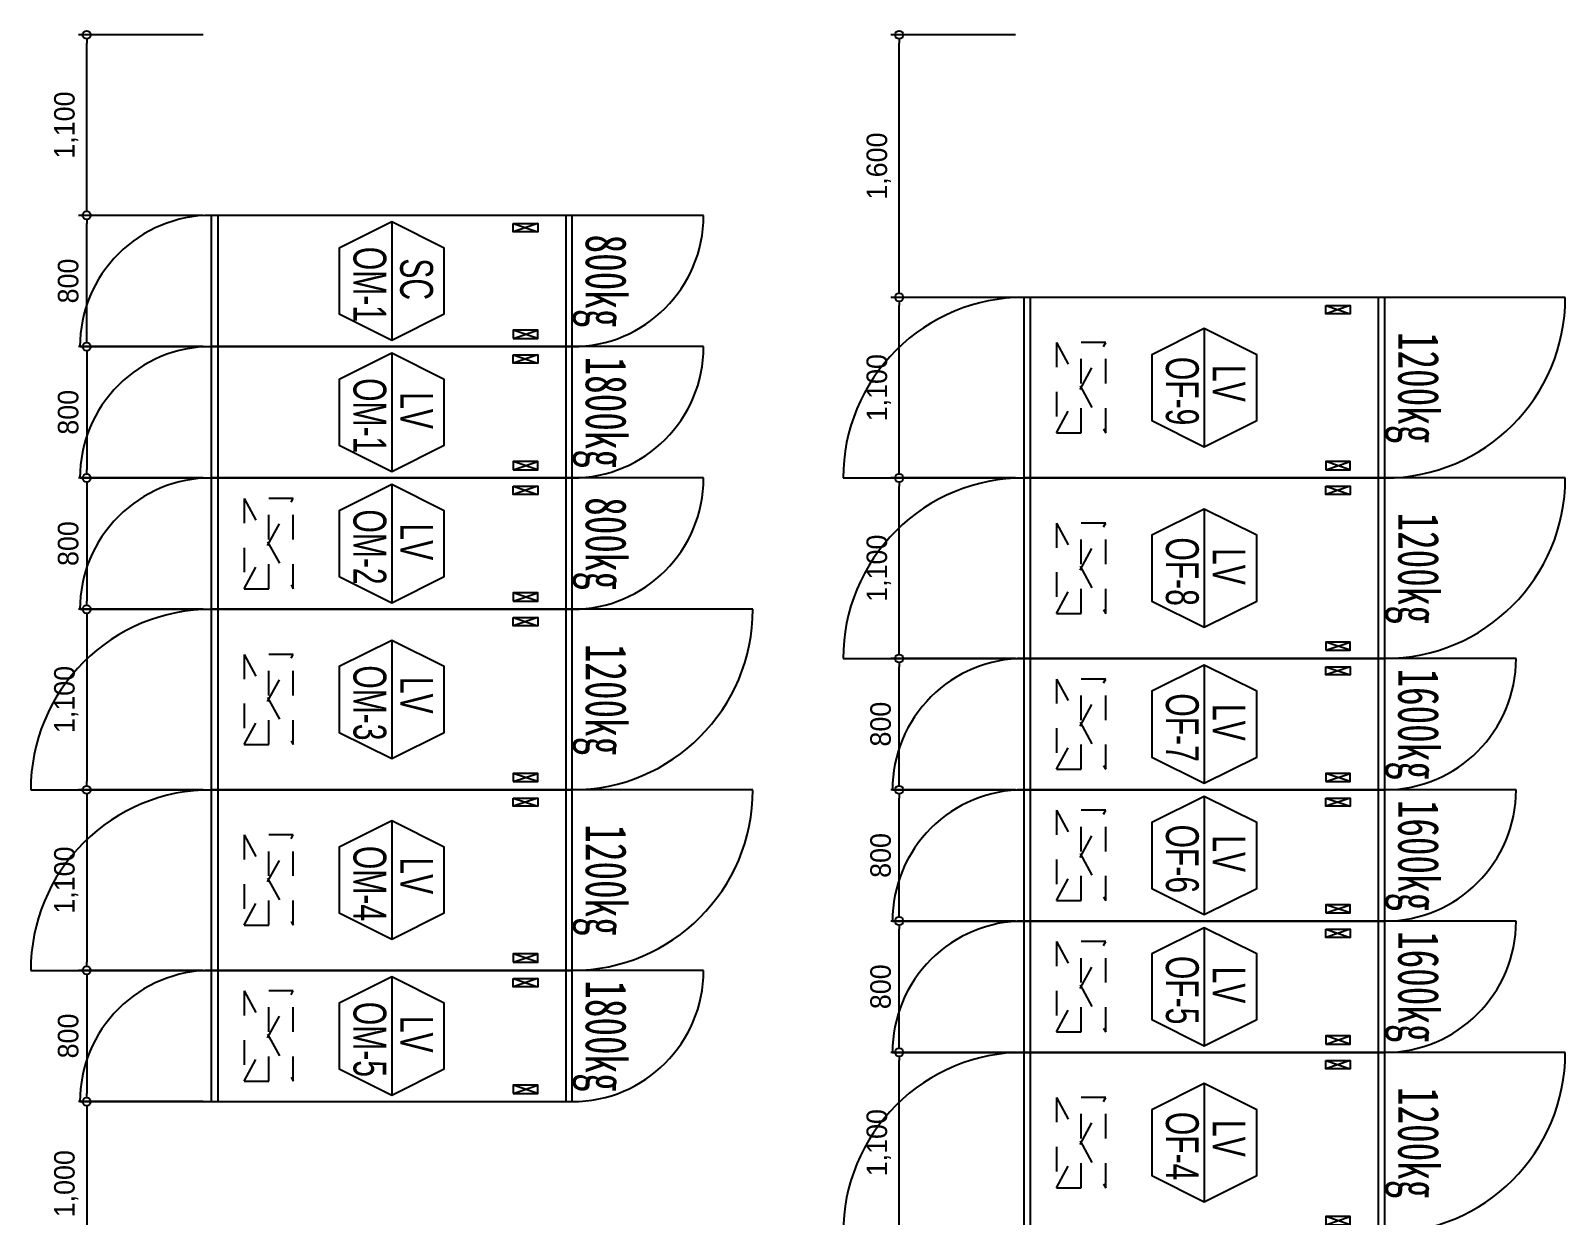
# Model space of a CAD drawing. Header units: millimetres. Extents: x 89978 to 501025, y -351975 to 837171.
# Drawn here: x 283550 to 292900, y -314343 to -307125 of the extents above; entities that cross this region are included whole.
import ezdxf
from ezdxf.enums import TextEntityAlignment as Align

# ---------------------------------------------------------------- set-up
doc = ezdxf.new("R2010")
doc.units = ezdxf.units.MM
doc.header["$LTSCALE"] = 150
doc.linetypes.add('D1', pattern=[3, 1, -1, 1])
doc.layers.get('Defpoints').update_dxf_attribs({"color": 150})
for name, color, linetype in [('------00 Switch Gear', 3, 'Continuous'), ('------00 Switch Gear_Number', 1, 'Continuous'), ('-----36 Dimension', 1, 'Continuous'), ('20251030_전기하중검토', 241, 'Continuous')]:
    doc.layers.add(name, color=color, linetype=linetype)
doc.layers.add('NOPLOT', color=191, linetype='Continuous', plot=False)
doc.styles.add('dd', font='')
doc.styles.add('ELEC', font='')
doc.styles.add('Gtx', font='')
doc.styles.get('dd').set_extended_font_data('DotumChe')
doc.styles.get('ELEC').set_extended_font_data('Dotum')
doc.styles.get('Gtx').set_extended_font_data('Dotum')
doc.dimstyles.new('ELEC', dxfattribs={"dimscale": 100, "dimtxt": 2, "dimasz": 1, "dimexe": 2, "dimexo": 1, "dimgap": 1, "dimtad": 1, "dimdec": 0, "dimrnd": 0.25, "dimzin": 9, "dimdsep": 32, "dimlunit": 6, "dimtxsty": 'ELEC', "dimblk": 'Z_DOT', "dimcen": 3, "dimclrd": 7, "dimclre": 7, "dimclrt": 3, "dimadec": 0, "dimazin": 0, "dimtfac": 1, "dimtdec": 0, "dimtix": 1, "dimtmove": 2, "dimatfit": 1, "dimfxl": 1, "dimarcsym": 0})

# ---------------------------------------------------------------- blocks, each defined once
blk = doc.blocks.new('800x2200')
at = {"layer": '------00 Switch Gear'}
for p, q in [((-2160, 0), (-2160, 800)), ((-1990, 750), (-1840, 700)), ((-1840, 750), (-1990, 700)), ((800, 800), (-42, 800)), ((-40, 0), (-40, 800)), ((-1990, 50), (-1840, 100)), ((-1840, 50), (-1990, 100)), ((-3000, 0), (-2158, 0))]:
    blk.add_line(p, q, dxfattribs=at)
for points in [[(0, 0), (0, 800), (-2200, 800), (-2200, 0)], [(-1840, 750), (-1990, 750), (-1990, 700), (-1840, 700)], [(-1840, 50), (-1990, 50), (-1990, 100), (-1840, 100)]]:
    blk.add_lwpolyline(points, close=True, dxfattribs=at)
for centre, start, end in [((-2200, 0), 90, 180), ((0, 800), 270, 0)]:
    blk.add_arc(centre, 800, start, end, dxfattribs=at)
blk = doc.blocks.new('1100x2200')
at = {"layer": '------00 Switch Gear'}
for p, q in [((-2160, 0), (-2160, 1100)), ((-1990, 1050), (-1840, 1000)), ((-1840, 1050), (-1990, 1000)), ((1100, 1100), (-42, 1100)), ((-40, 0), (-40, 1100)), ((-1990, 50), (-1840, 100)), ((-1840, 50), (-1990, 100)), ((-3300, 0), (-2158, 0))]:
    blk.add_line(p, q, dxfattribs=at)
at = {"layer": '------00 Switch Gear', "elevation": 0}
for points in [[(0, 0), (0, 1100), (-2200, 1100), (-2200, 0)], [(-1840, 1050), (-1990, 1050), (-1990, 1000), (-1840, 1000)], [(-1840, 50), (-1990, 50), (-1990, 100), (-1840, 100)]]:
    blk.add_lwpolyline(points, close=True, dxfattribs=at)
at = {"layer": '------00 Switch Gear'}
for centre, start, end in [((-2200, 0), 90, 180), ((0, 1100), 270, 0)]:
    blk.add_arc(centre, 1100, start, end, dxfattribs=at)
blk = doc.blocks.new('_DOTBLANK')
at = {"color": 0, "linetype": 'ByBlock'}
blk.add_line((-0.5, 0), (-1, 0), dxfattribs=at)
blk.add_circle((0, 0), 0.5, dxfattribs=at)
blk = doc.blocks.new('*D1471')
at = {"layer": '-----36 Dimension', "color": 0, "lineweight": -2, "transparency": 16777216}
for p, q in [((284600, -308250), (283841.4, -308250)), ((283891.4, -309000), (283891.4, -308300)), ((284600, -309050), (283841.4, -309050))]:
    blk.add_line(p, q, dxfattribs=at)
at = {"layer": 'Defpoints', "color": 0, "transparency": 16777216}
for p in [(283891.4, -308250), (284650, -308250, 0), (284650, -309050, 0)]:
    blk.add_point(p, dxfattribs=at)
at = {"layer": '-----36 Dimension', "color": 0, "lineweight": -2, "transparency": 16777216, "xscale": 50, "yscale": 50, "zscale": 50}
for p, rotation in [((283891.4, -308250), 90), ((283891.4, -309050), 270)]:
    blk.add_blockref('_DOTBLANK', p, dxfattribs=dict(at, rotation=rotation))
at = {"layer": '-----36 Dimension', "color": 0, "transparency": 16777216, "insert": (283778.8, -308650), "char_height": 125, "attachment_point": 5, "rotation": 90, "style": 'Gtx'}
blk.add_mtext('800', dxfattribs=at)
blk = doc.blocks.new('Z_DOT')
for p, q in [((0, -2), (0, 2)), ((-2, 0), (2, 0))]:
    blk.add_line(p, q)
for radius in [2.5, 1.25]:
    blk.add_circle((0, 0), radius)
blk = doc.blocks.new('*D1599')
at = {"layer": '-----36 Dimension', "color": 0, "lineweight": -2, "transparency": 16777216}
for p, q in [((284600, -309050), (283841.4, -309050)), ((283891.4, -309100), (283891.4, -309800)), ((284600, -309850), (283841.4, -309850))]:
    blk.add_line(p, q, dxfattribs=at)
at = {"layer": 'Defpoints', "color": 0, "transparency": 16777216}
for p in [(284650, -309050), (283891.4, -309850), (284650, -309850)]:
    blk.add_point(p, dxfattribs=at)
at = {"layer": '-----36 Dimension', "color": 0, "lineweight": -2, "transparency": 16777216, "xscale": 50, "yscale": 50, "zscale": 50}
for p, rotation in [((283891.4, -309050), 90), ((283891.4, -309850), 270)]:
    blk.add_blockref('_DOTBLANK', p, dxfattribs=dict(at, rotation=rotation))
at = {"layer": '-----36 Dimension', "color": 0, "transparency": 16777216, "insert": (283778.8, -309450), "char_height": 125, "attachment_point": 5, "rotation": 90, "style": 'Gtx'}
blk.add_mtext('800', dxfattribs=at)
blk = doc.blocks.new('*D1600')
at = {"layer": '-----36 Dimension', "color": 0, "lineweight": -2, "transparency": 16777216}
for p, q in [((284600, -309850), (283841.4, -309850)), ((283891.4, -309900), (283891.4, -310600)), ((284600, -310650), (283841.4, -310650))]:
    blk.add_line(p, q, dxfattribs=at)
at = {"layer": 'Defpoints', "color": 0, "transparency": 16777216}
for p in [(284650, -309850), (283891.4, -310650), (284650, -310650)]:
    blk.add_point(p, dxfattribs=at)
at = {"layer": '-----36 Dimension', "color": 0, "lineweight": -2, "transparency": 16777216, "xscale": 50, "yscale": 50, "zscale": 50}
for p, rotation in [((283891.4, -309850), 90), ((283891.4, -310650), 270)]:
    blk.add_blockref('_DOTBLANK', p, dxfattribs=dict(at, rotation=rotation))
at = {"layer": '-----36 Dimension', "color": 0, "transparency": 16777216, "insert": (283778.8, -310250), "char_height": 125, "attachment_point": 5, "rotation": 90, "style": 'Gtx'}
blk.add_mtext('800', dxfattribs=at)
blk = doc.blocks.new('*D1601')
at = {"layer": '-----36 Dimension', "color": 0, "lineweight": -2, "transparency": 16777216}
for p, q in [((284600, -310650), (283841.4, -310650)), ((283891.4, -310700), (283891.4, -311700)), ((284600, -311750), (283841.4, -311750))]:
    blk.add_line(p, q, dxfattribs=at)
at = {"layer": 'Defpoints', "color": 0, "transparency": 16777216}
for p in [(284650, -310650), (283891.4, -311750), (284650, -311750)]:
    blk.add_point(p, dxfattribs=at)
at = {"layer": '-----36 Dimension', "color": 0, "lineweight": -2, "transparency": 16777216, "xscale": 50, "yscale": 50, "zscale": 50}
for p, rotation in [((283891.4, -310650), 90), ((283891.4, -311750), 270)]:
    blk.add_blockref('_DOTBLANK', p, dxfattribs=dict(at, rotation=rotation))
at = {"layer": '-----36 Dimension', "color": 0, "transparency": 16777216, "insert": (283766.8, -311200), "char_height": 125, "attachment_point": 5, "rotation": 90, "style": 'Gtx'}
blk.add_mtext('1,100', dxfattribs=at)
blk = doc.blocks.new('*D1472')
at = {"layer": '-----36 Dimension', "color": 0, "lineweight": -2, "transparency": 16777216}
for p, q in [((284600, -311750), (283841.4, -311750)), ((283891.4, -311800), (283891.4, -312800)), ((284600, -312850), (283841.4, -312850))]:
    blk.add_line(p, q, dxfattribs=at)
at = {"layer": 'Defpoints', "color": 0, "transparency": 16777216}
for p in [(284650, -311750), (283891.4, -312850), (284650, -312850)]:
    blk.add_point(p, dxfattribs=at)
at = {"layer": '-----36 Dimension', "color": 0, "lineweight": -2, "transparency": 16777216, "xscale": 50, "yscale": 50, "zscale": 50}
for p, rotation in [((283891.4, -311750), 90), ((283891.4, -312850), 270)]:
    blk.add_blockref('_DOTBLANK', p, dxfattribs=dict(at, rotation=rotation))
at = {"layer": '-----36 Dimension', "color": 0, "transparency": 16777216, "insert": (283766.8, -312300), "char_height": 125, "attachment_point": 5, "rotation": 90, "style": 'Gtx'}
blk.add_mtext('1,100', dxfattribs=at)
blk = doc.blocks.new('*D1473')
at = {"layer": '-----36 Dimension', "color": 0, "lineweight": -2, "transparency": 16777216}
for p, q in [((284600, -312850), (283841.4, -312850)), ((283891.4, -312900), (283891.4, -313600)), ((284600, -313650), (283841.4, -313650))]:
    blk.add_line(p, q, dxfattribs=at)
at = {"layer": 'Defpoints', "color": 0, "transparency": 16777216}
for p in [(284650, -312850), (283891.4, -313650), (284650, -313650)]:
    blk.add_point(p, dxfattribs=at)
at = {"layer": '-----36 Dimension', "color": 0, "lineweight": -2, "transparency": 16777216, "xscale": 50, "yscale": 50, "zscale": 50}
for p, rotation in [((283891.4, -312850), 90), ((283891.4, -313650), 270)]:
    blk.add_blockref('_DOTBLANK', p, dxfattribs=dict(at, rotation=rotation))
at = {"layer": '-----36 Dimension', "color": 0, "transparency": 16777216, "insert": (283778.8, -313250), "char_height": 125, "attachment_point": 5, "rotation": 90, "style": 'Gtx'}
blk.add_mtext('800', dxfattribs=at)
blk = doc.blocks.new('*D1602')
at = {"layer": '-----36 Dimension', "color": 0, "lineweight": -2, "transparency": 16777216}
for p, q in [((284600, -313650), (283841.4, -313650)), ((283891.4, -313700), (283891.4, -314600)), ((284600, -314650), (283841.4, -314650))]:
    blk.add_line(p, q, dxfattribs=at)
at = {"layer": 'Defpoints', "color": 0, "transparency": 16777216}
for p in [(284650, -313650), (283891.4, -314650), (284650, -314650)]:
    blk.add_point(p, dxfattribs=at)
at = {"layer": '-----36 Dimension', "color": 0, "lineweight": -2, "transparency": 16777216, "xscale": 50, "yscale": 50, "zscale": 50}
for p, rotation in [((283891.4, -313650), 90), ((283891.4, -314650), 270)]:
    blk.add_blockref('_DOTBLANK', p, dxfattribs=dict(at, rotation=rotation))
at = {"layer": '-----36 Dimension', "color": 0, "transparency": 16777216, "insert": (283766.8, -314150), "char_height": 125, "attachment_point": 5, "rotation": 90, "style": 'Gtx'}
blk.add_mtext('1,000', dxfattribs=at)
blk = doc.blocks.new('*D1474')
at = {"layer": '-----36 Dimension', "color": 0, "lineweight": -2, "transparency": 16777216}
for p, q in [((284600, -307150), (283841.4, -307150)), ((283891.4, -308200), (283891.4, -307200)), ((284600, -308250), (283841.4, -308250))]:
    blk.add_line(p, q, dxfattribs=at)
at = {"layer": 'Defpoints', "color": 0, "transparency": 16777216}
for p in [(283891.4, -307150), (284650, -307150), (284650, -308250)]:
    blk.add_point(p, dxfattribs=at)
at = {"layer": '-----36 Dimension', "color": 0, "lineweight": -2, "transparency": 16777216, "xscale": 50, "yscale": 50, "zscale": 50}
for p, rotation in [((283891.4, -307150), 90), ((283891.4, -308250), 270)]:
    blk.add_blockref('_DOTBLANK', p, dxfattribs=dict(at, rotation=rotation))
at = {"layer": '-----36 Dimension', "color": 0, "transparency": 16777216, "insert": (283766.8, -307700), "char_height": 125, "attachment_point": 5, "rotation": 90, "style": 'Gtx'}
blk.add_mtext('1,100', dxfattribs=at)
blk = doc.blocks.new('*D1610')
at = {"layer": '-----36 Dimension', "color": 0, "lineweight": -2, "transparency": 16777216}
for p, q in [((289550, -313350), (288791.4, -313350)), ((288841.4, -314400), (288841.4, -313400)), ((289550, -314450), (288791.4, -314450))]:
    blk.add_line(p, q, dxfattribs=at)
at = {"layer": 'Defpoints', "color": 0, "transparency": 16777216}
for p in [(288841.4, -313350), (289600, -313350), (289600, -314450)]:
    blk.add_point(p, dxfattribs=at)
at = {"layer": '-----36 Dimension', "color": 0, "lineweight": -2, "transparency": 16777216, "xscale": 50, "yscale": 50, "zscale": 50}
for p, rotation in [((288841.4, -313350), 90), ((288841.4, -314450), 270)]:
    blk.add_blockref('_DOTBLANK', p, dxfattribs=dict(at, rotation=rotation))
at = {"layer": '-----36 Dimension', "color": 0, "transparency": 16777216, "insert": (288716.8, -313900), "char_height": 125, "attachment_point": 5, "rotation": 90, "style": 'Gtx'}
blk.add_mtext('1,100', dxfattribs=at)
blk = doc.blocks.new('*D1611')
at = {"layer": '-----36 Dimension', "color": 0, "lineweight": -2, "transparency": 16777216}
for p, q in [((289550, -312550), (288791.4, -312550)), ((288841.4, -313300), (288841.4, -312600)), ((289550, -313350), (288791.4, -313350))]:
    blk.add_line(p, q, dxfattribs=at)
at = {"layer": 'Defpoints', "color": 0, "transparency": 16777216}
for p in [(288841.4, -312550), (289600, -312550), (289600, -313350)]:
    blk.add_point(p, dxfattribs=at)
at = {"layer": '-----36 Dimension', "color": 0, "lineweight": -2, "transparency": 16777216, "xscale": 50, "yscale": 50, "zscale": 50}
for p, rotation in [((288841.4, -312550), 90), ((288841.4, -313350), 270)]:
    blk.add_blockref('_DOTBLANK', p, dxfattribs=dict(at, rotation=rotation))
at = {"layer": '-----36 Dimension', "color": 0, "transparency": 16777216, "insert": (288728.8, -312950), "char_height": 125, "attachment_point": 5, "rotation": 90, "style": 'Gtx'}
blk.add_mtext('800', dxfattribs=at)
blk = doc.blocks.new('*D1612')
at = {"layer": '-----36 Dimension', "color": 0, "lineweight": -2, "transparency": 16777216}
for p, q in [((289550, -311750), (288791.4, -311750)), ((288841.4, -312500), (288841.4, -311800)), ((289550, -312550), (288791.4, -312550))]:
    blk.add_line(p, q, dxfattribs=at)
at = {"layer": 'Defpoints', "color": 0, "transparency": 16777216}
for p in [(288841.4, -311750), (289600, -311750), (289600, -312550)]:
    blk.add_point(p, dxfattribs=at)
at = {"layer": '-----36 Dimension', "color": 0, "lineweight": -2, "transparency": 16777216, "xscale": 50, "yscale": 50, "zscale": 50}
for p, rotation in [((288841.4, -311750), 90), ((288841.4, -312550), 270)]:
    blk.add_blockref('_DOTBLANK', p, dxfattribs=dict(at, rotation=rotation))
at = {"layer": '-----36 Dimension', "color": 0, "transparency": 16777216, "insert": (288728.8, -312150), "char_height": 125, "attachment_point": 5, "rotation": 90, "style": 'Gtx'}
blk.add_mtext('800', dxfattribs=at)
blk = doc.blocks.new('*D1613')
at = {"layer": '-----36 Dimension', "color": 0, "lineweight": -2, "transparency": 16777216}
for p, q in [((289550, -310950), (288791.4, -310950)), ((288841.4, -311700), (288841.4, -311000)), ((289550, -311750), (288791.4, -311750))]:
    blk.add_line(p, q, dxfattribs=at)
at = {"layer": 'Defpoints', "color": 0, "transparency": 16777216}
for p in [(288841.4, -310950), (289600, -310950), (289600, -311750)]:
    blk.add_point(p, dxfattribs=at)
at = {"layer": '-----36 Dimension', "color": 0, "lineweight": -2, "transparency": 16777216, "xscale": 50, "yscale": 50, "zscale": 50}
for p, rotation in [((288841.4, -310950), 90), ((288841.4, -311750), 270)]:
    blk.add_blockref('_DOTBLANK', p, dxfattribs=dict(at, rotation=rotation))
at = {"layer": '-----36 Dimension', "color": 0, "transparency": 16777216, "insert": (288728.8, -311350), "char_height": 125, "attachment_point": 5, "rotation": 90, "style": 'Gtx'}
blk.add_mtext('800', dxfattribs=at)
blk = doc.blocks.new('*D1614')
at = {"layer": '-----36 Dimension', "color": 0, "lineweight": -2, "transparency": 16777216}
for p, q in [((289550, -309850), (288791.4, -309850)), ((288841.4, -310900), (288841.4, -309900)), ((289550, -310950), (288791.4, -310950))]:
    blk.add_line(p, q, dxfattribs=at)
at = {"layer": 'Defpoints', "color": 0, "transparency": 16777216}
for p in [(288841.4, -309850), (289600, -309850), (289600, -310950)]:
    blk.add_point(p, dxfattribs=at)
at = {"layer": '-----36 Dimension', "color": 0, "lineweight": -2, "transparency": 16777216, "xscale": 50, "yscale": 50, "zscale": 50}
for p, rotation in [((288841.4, -309850), 90), ((288841.4, -310950), 270)]:
    blk.add_blockref('_DOTBLANK', p, dxfattribs=dict(at, rotation=rotation))
at = {"layer": '-----36 Dimension', "color": 0, "transparency": 16777216, "insert": (288716.8, -310400), "char_height": 125, "attachment_point": 5, "rotation": 90, "style": 'Gtx'}
blk.add_mtext('1,100', dxfattribs=at)
blk = doc.blocks.new('*D1615')
at = {"layer": '-----36 Dimension', "color": 0, "lineweight": -2, "transparency": 16777216}
for p, q in [((289550, -308750), (288791.4, -308750)), ((288841.4, -309800), (288841.4, -308800)), ((289550, -309850), (288791.4, -309850))]:
    blk.add_line(p, q, dxfattribs=at)
at = {"layer": 'Defpoints', "color": 0, "transparency": 16777216}
for p in [(288841.4, -308750), (289600, -308750), (289600, -309850)]:
    blk.add_point(p, dxfattribs=at)
at = {"layer": '-----36 Dimension', "color": 0, "lineweight": -2, "transparency": 16777216, "xscale": 50, "yscale": 50, "zscale": 50}
for p, rotation in [((288841.4, -308750), 90), ((288841.4, -309850), 270)]:
    blk.add_blockref('_DOTBLANK', p, dxfattribs=dict(at, rotation=rotation))
at = {"layer": '-----36 Dimension', "color": 0, "transparency": 16777216, "insert": (288716.8, -309300), "char_height": 125, "attachment_point": 5, "rotation": 90, "style": 'Gtx'}
blk.add_mtext('1,100', dxfattribs=at)
blk = doc.blocks.new('*D1616')
at = {"layer": '-----36 Dimension', "color": 0, "lineweight": -2, "transparency": 16777216}
for p, q in [((289550, -307150), (288791.4, -307150)), ((288841.4, -308700), (288841.4, -307200)), ((289550, -308750), (288791.4, -308750))]:
    blk.add_line(p, q, dxfattribs=at)
at = {"layer": 'Defpoints', "color": 0, "transparency": 16777216}
for p in [(288841.4, -307150), (289600, -307150), (289600, -308750)]:
    blk.add_point(p, dxfattribs=at)
at = {"layer": '-----36 Dimension', "color": 0, "lineweight": -2, "transparency": 16777216, "xscale": 50, "yscale": 50, "zscale": 50}
for p, rotation in [((288841.4, -307150), 90), ((288841.4, -308750), 270)]:
    blk.add_blockref('_DOTBLANK', p, dxfattribs=dict(at, rotation=rotation))
at = {"layer": '-----36 Dimension', "color": 0, "transparency": 16777216, "insert": (288716.8, -307950), "char_height": 125, "attachment_point": 5, "rotation": 90, "style": 'Gtx'}
blk.add_mtext('1,600', dxfattribs=at)

msp = doc.modelspace()

# ---------------------------------------------------------------- linework, layer by layer
at = {"layer": '------00 Switch Gear_Number', "color": 1}
for points in [[(285750, -308290), (285750, -309010), (286070, -308850.4), (286070, -308449.6), (285750, -308290), (285430, -308449.6), (285430, -308850.4), (285750, -309010)], [(285750, -309090), (285750, -309810), (286070, -309650.4), (286070, -309249.6), (285750, -309090), (285430, -309249.6), (285430, -309650.4), (285750, -309810)], [(285750, -309890), (285750, -310610), (286070, -310450.4), (286070, -310049.6), (285750, -309890), (285430, -310049.6), (285430, -310450.4), (285750, -310610)], [(285750, -310840), (285750, -311560), (286070, -311400.4), (286070, -310999.6), (285750, -310840), (285430, -310999.6), (285430, -311400.4), (285750, -311560)], [(285750, -311940), (285750, -312660), (286070, -312500.4), (286070, -312099.6), (285750, -311940), (285430, -312099.6), (285430, -312500.4), (285750, -312660)]]:
    msp.add_lwpolyline(points, dxfattribs=at)
at = {"layer": '------00 Switch Gear_Number', "color": 1, "elevation": 0}
for points in [[(290700, -308940), (290700, -309660), (291020, -309500.4), (291020, -309099.6), (290700, -308940), (290380, -309099.6), (290380, -309500.4), (290700, -309660)], [(290700, -310040), (290700, -310760), (291020, -310600.4), (291020, -310199.6), (290700, -310040), (290380, -310199.6), (290380, -310600.4), (290700, -310760)], [(290700, -310990), (290700, -311710), (291020, -311550.4), (291020, -311149.6), (290700, -310990), (290380, -311149.6), (290380, -311550.4), (290700, -311710)], [(290700, -311790), (290700, -312510), (291020, -312350.4), (291020, -311949.6), (290700, -311790), (290380, -311949.6), (290380, -312350.4), (290700, -312510)], [(290700, -312590), (290700, -313310), (291020, -313150.4), (291020, -312749.6), (290700, -312590), (290380, -312749.6), (290380, -313150.4), (290700, -313310)], [(285750, -312890), (285750, -313610), (286070, -313450.4), (286070, -313049.6), (285750, -312890), (285430, -313049.6), (285430, -313450.4), (285750, -313610)], [(290700, -313540), (290700, -314260), (291020, -314100.4), (291020, -313699.6), (290700, -313540), (290380, -313699.6), (290380, -314100.4), (290700, -314260)]]:
    msp.add_lwpolyline(points, dxfattribs=at)
at = {"layer": 'NOPLOT', "linetype": 'D1'}
for p, q in [((289800, -309575), (290100, -309025)), ((289800, -309025), (290100, -309575)), ((289950, -309575), (289950, -309025)), ((284850, -310525), (285150, -309975)), ((284850, -309975), (285150, -310525)), ((285000, -310525), (285000, -309975)), ((289800, -310675), (290100, -310125)), ((289800, -310125), (290100, -310675)), ((289950, -310675), (289950, -310125)), ((284850, -311475), (285150, -310925)), ((284850, -310925), (285150, -311475)), ((285000, -311475), (285000, -310925)), ((289800, -311625), (290100, -311075)), ((289800, -311075), (290100, -311625)), ((289950, -311625), (289950, -311075)), ((289800, -312425), (290100, -311875)), ((289800, -311875), (290100, -312425)), ((289950, -312425), (289950, -311875)), ((284850, -312575), (285150, -312025)), ((284850, -312025), (285150, -312575)), ((285000, -312575), (285000, -312025)), ((289800, -313225), (290100, -312675)), ((289800, -312675), (290100, -313225)), ((289950, -313225), (289950, -312675)), ((284850, -313525), (285150, -312975)), ((284850, -312975), (285150, -313525)), ((285000, -313525), (285000, -312975)), ((289800, -314175), (290100, -313625)), ((289800, -313625), (290100, -314175)), ((289950, -314175), (289950, -313625))]:
    msp.add_line(p, q, dxfattribs=at)
for points in [[(290100, -309575), (290100, -309025), (289800, -309025), (289800, -309575)], [(285150, -310525), (285150, -309975), (284850, -309975), (284850, -310525)], [(290100, -310675), (290100, -310125), (289800, -310125), (289800, -310675)], [(285150, -311475), (285150, -310925), (284850, -310925), (284850, -311475)], [(285150, -312575), (285150, -312025), (284850, -312025), (284850, -312575)], [(285150, -313525), (285150, -312975), (284850, -312975), (284850, -313525)]]:
    msp.add_lwpolyline(points, close=True, dxfattribs=at)
at = {"layer": 'NOPLOT', "linetype": 'D1', "elevation": 0}
for points in [[(290100, -311625), (290100, -311075), (289800, -311075), (289800, -311625)], [(290100, -312425), (290100, -311875), (289800, -311875), (289800, -312425)], [(290100, -313225), (290100, -312675), (289800, -312675), (289800, -313225)], [(290100, -314175), (290100, -313625), (289800, -313625), (289800, -314175)]]:
    msp.add_lwpolyline(points, close=True, dxfattribs=at)

# ---------------------------------------------------------------- block references
at = {"layer": '------00 Switch Gear', "rotation": 180}
for name, p in [('800x2200', (284650, -308250)), ('1100x2200', (289600, -308750)), ('800x2200', (284650, -309050)), ('800x2200', (284650, -309850)), ('1100x2200', (289600, -309850)), ('1100x2200', (284650, -310650)), ('800x2200', (289600, -310950)), ('1100x2200', (284650, -311750)), ('800x2200', (289600, -311750)), ('800x2200', (289600, -312550)), ('800x2200', (284650, -312850)), ('1100x2200', (289600, -313350))]:
    msp.add_blockref(name, p, dxfattribs=at)

# ---------------------------------------------------------------- texts
at = {"layer": '------00 Switch Gear_Number', "color": 0, "style": 'ELEC', "width": 0.7}
for s, p in [('OM-1', (285616.6, -308670.8)), ('SC', (285901.2, -308639.1)), ('OF-9', (290566.6, -309320.8)), ('LV', (290851.2, -309274)), ('OM-1', (285616.6, -309470.8)), ('LV', (285901.2, -309439.1)), ('OM-2', (285616.6, -310270.8)), ('LV', (285901.2, -310239.1)), ('OF-8', (290566.6, -310420.8)), ('LV', (290851.2, -310389.1)), ('OM-3', (285616.6, -311220.8)), ('LV', (285901.2, -311174)), ('OF-7', (290566.6, -311370.8)), ('LV', (290851.2, -311339.1)), ('OF-6', (290566.6, -312170.8)), ('OM-4', (285616.6, -312320.8)), ('LV', (290851.2, -312139.1)), ('LV', (285901.2, -312274)), ('OF-5', (290566.6, -312970.8)), ('LV', (290851.2, -312939.1)), ('OM-5', (285616.6, -313270.8)), ('LV', (285901.2, -313239.1)), ('OF-4', (290566.6, -313920.8)), ('LV', (290851.2, -313874))]:
    msp.add_text(s, height=200, rotation=270, dxfattribs=at).set_placement(p, align=Align.MIDDLE_CENTER)
at = {"layer": '20251030_전기하중검토', "style": 'dd', "width": 0.7}
for s, p in [('800kg', (287021.5, -308650, 0)), ('1200kg', (291971.5, -309300, 0)), ('1800kg', (287021.5, -309450, 0)), ('800kg', (287021.5, -310250, 0)), ('1200kg', (291971.5, -310400, 0)), ('1200kg', (287021.5, -311200, 0)), ('1600kg', (291971.5, -311350, 0)), ('1600kg', (291971.5, -312150, 0)), ('1200kg', (287021.5, -312300, 0)), ('1600kg', (291971.5, -312950, 0)), ('1800kg', (287021.5, -313250, 0)), ('1200kg', (291971.5, -313900, 0))]:
    msp.add_text(s, height=250, rotation=270, dxfattribs=at).set_placement(p, align=Align.MIDDLE)

# ---------------------------------------------------------------- dimensions: what is measured, and where the dimension line sits
at = {"layer": '-----36 Dimension'}
for base, p1, p2, picture, middle in [((283891.4, -307150), (284650, -308250), (284650, -307150), '*D1474', (283766.8, -307700)), ((288841.4, -307150), (289600, -308750), (289600, -307150), '*D1616', (288716.8, -307950)), ((283891.4, -308250, 0), (284650, -309050), (284650, -308250), '*D1471', (283778.8, -308650, 0)), ((288841.4, -308750), (289600, -309850), (289600, -308750), '*D1615', (288716.8, -309300)), ((283891.4, -309850), (284650, -309050), (284650, -309850), '*D1599', (283778.8, -309450)), ((283891.4, -310650), (284650, -309850), (284650, -310650), '*D1600', (283778.8, -310250)), ((288841.4, -309850), (289600, -310950), (289600, -309850), '*D1614', (288716.8, -310400)), ((283891.4, -311750), (284650, -310650), (284650, -311750), '*D1601', (283766.8, -311200)), ((288841.4, -310950), (289600, -311750), (289600, -310950), '*D1613', (288728.8, -311350)), ((283891.4, -312850), (284650, -311750), (284650, -312850), '*D1472', (283766.8, -312300)), ((288841.4, -311750), (289600, -312550), (289600, -311750), '*D1612', (288728.8, -312150)), ((288841.4, -312550), (289600, -313350), (289600, -312550), '*D1611', (288728.8, -312950)), ((283891.4, -313650), (284650, -312850), (284650, -313650), '*D1473', (283778.8, -313250)), ((288841.4, -313350), (289600, -314450), (289600, -313350), '*D1610', (288716.8, -313900)), ((283891.4, -314650), (284650, -313650), (284650, -314650), '*D1602', (283766.8, -314150))]:
    dim = msp.add_linear_dim(base=base, p1=p1, p2=p2, angle=270, dimstyle='ELEC', override={"dimscale": 50, "dimtxt": 2.5, "dimexe": 1, "dimtad": 2, "dimtxsty": 'Gtx', "dimblk1": 'DOTBLANK', "dimblk2": 'DOTBLANK', "dimsah": 1, "dimclrd": 0, "dimclre": 0, "dimclrt": 0}, dxfattribs=at)
    dim.commit()
    dim.dimension.update_dxf_attribs({"geometry": picture, "text_midpoint": middle})

doc.saveas('drawing.dxf')
